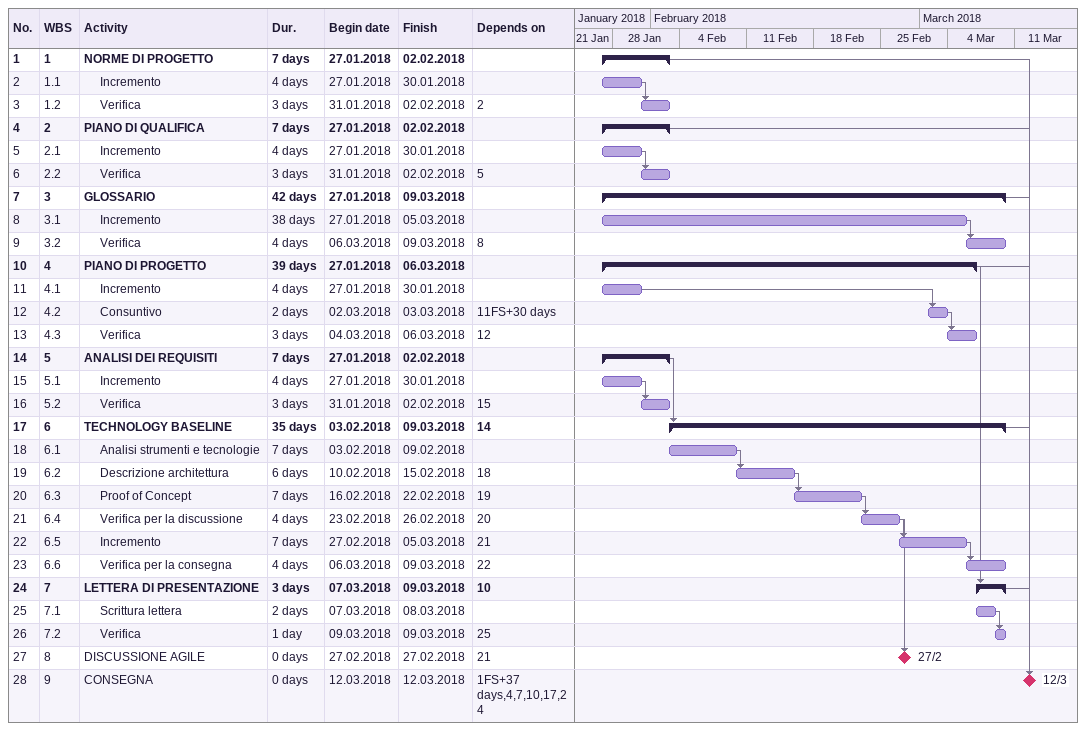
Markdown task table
| ID | WBS | Task | Duration | Start | Finish | Predecessors |
|---|---|---|---|---|---|---|
| 1 | 1 | **NORME DI PROGETTO** | 7d | 2018-01-27 | 2018-02-02 |  |
| 2 | 1.1 | Incremento | 4d | 2018-01-27 | 2018-01-30 |  |
| 3 | 1.2 | Verifica | 3d | 2018-01-31 | 2018-02-02 | 2 |
| 4 | 2 | **PIANO DI QUALIFICA** | 7d | 2018-01-27 | 2018-02-02 |  |
| 5 | 2.1 | Incremento | 4d | 2018-01-27 | 2018-01-30 |  |
| 6 | 2.2 | Verifica | 3d | 2018-01-31 | 2018-02-02 | 5 |
| 7 | 3 | **GLOSSARIO** | 42d | 2018-01-27 | 2018-03-09 |  |
| 8 | 3.1 | Incremento | 38d | 2018-01-27 | 2018-03-05 |  |
| 9 | 3.2 | Verifica | 4d | 2018-03-06 | 2018-03-09 | 8 |
| 10 | 4 | **PIANO DI PROGETTO** | 39d | 2018-01-27 | 2018-03-06 |  |
| 11 | 4.1 | Incremento | 4d | 2018-01-27 | 2018-01-30 |  |
| 12 | 4.2 | Consuntivo | 2d | 2018-03-02 | 2018-03-03 | 11FS+30d |
| 13 | 4.3 | Verifica | 3d | 2018-03-04 | 2018-03-06 | 12 |
| 14 | 5 | **ANALISI DEI REQUISITI** | 7d | 2018-01-27 | 2018-02-02 |  |
| 15 | 5.1 | Incremento | 4d | 2018-01-27 | 2018-01-30 |  |
| 16 | 5.2 | Verifica | 3d | 2018-01-31 | 2018-02-02 | 15 |
| 17 | 6 | **TECHNOLOGY BASELINE** | 35d | 2018-02-03 | 2018-03-09 | 14 |
| 18 | 6.1 | Analisi strumenti e tecnologie | 7d | 2018-02-03 | 2018-02-09 |  |
| 19 | 6.2 | Descrizione architettura | 6d | 2018-02-10 | 2018-02-15 | 18 |
| 20 | 6.3 | Proof of Concept | 7d | 2018-02-16 | 2018-02-22 | 19 |
| 21 | 6.4 | Verifica per la discussione | 4d | 2018-02-23 | 2018-02-26 | 20 |
| 22 | 6.5 | Incremento | 7d | 2018-02-27 | 2018-03-05 | 21 |
| 23 | 6.6 | Verifica per la consegna | 4d | 2018-03-06 | 2018-03-09 | 22 |
| 24 | 7 | **LETTERA DI PRESENTAZIONE** | 3d | 2018-03-07 | 2018-03-09 | 10 |
| 25 | 7.1 | Scrittura lettera | 2d | 2018-03-07 | 2018-03-08 |  |
| 26 | 7.2 | Verifica | 1d | 2018-03-09 | 2018-03-09 | 25 |
| 27 | 8 | DISCUSSIONE AGILE | 0d | 2018-02-27 | 2018-02-27 | 21 |
| 28 | 9 | CONSEGNA | 0d | 2018-03-12 | 2018-03-12 | 1FS+37d, 4, 7, 10, 17, 24 |
